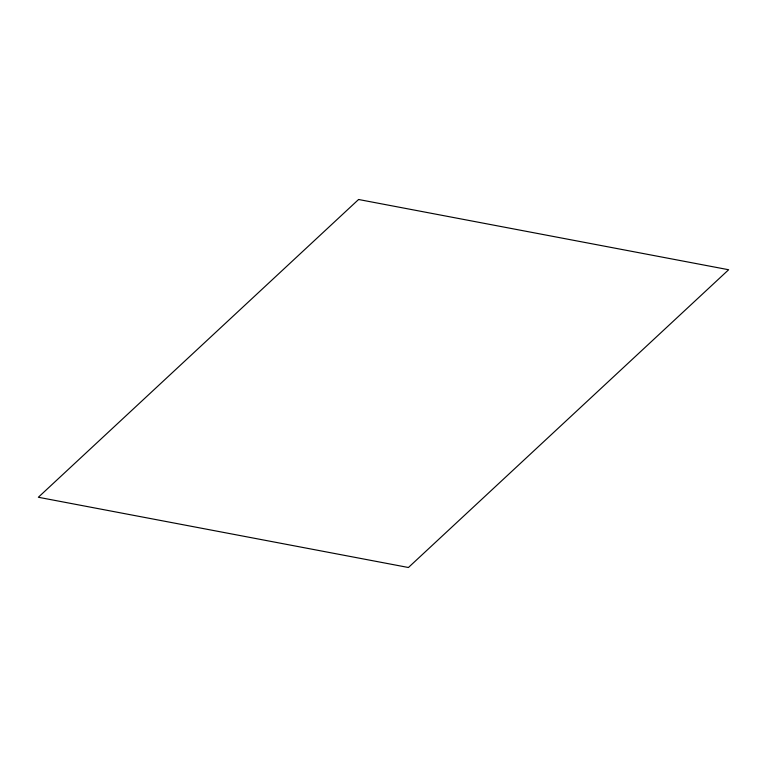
<?xml version="1.0" encoding="UTF-8"?>
<svg xmlns="http://www.w3.org/2000/svg" width="767" height="767" viewBox="0 0 767 767"><rect width="100%" height="100%" fill="white"/><g stroke="black" fill="none" stroke-linecap="round" stroke-linejoin="round"><path stroke-width="1.15" d="M358.582 199.497L38.35 497.265L408.418 567.503L728.65 269.735L358.582 199.497"/></g></svg>
